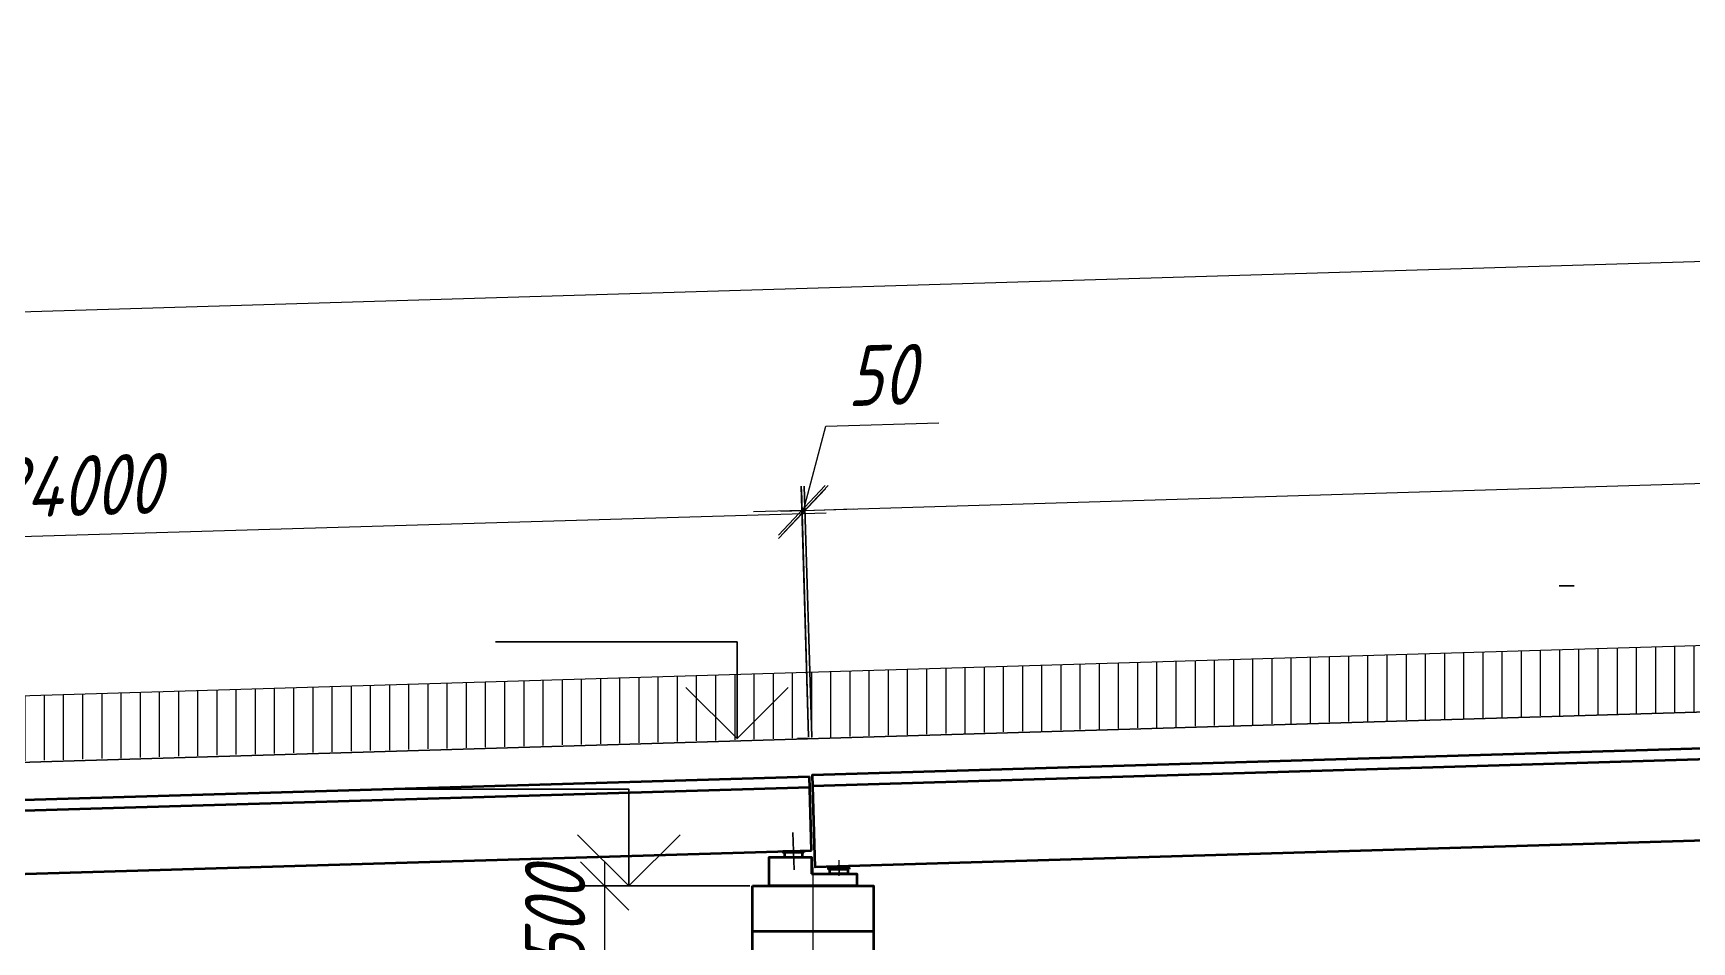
# Model space of a CAD drawing. Header units: millimetres. Extents: x 6546658 to 12951752, y -1354198 to 1102852.
# Drawn here: x 6790595 to 6818050, y 15515 to 30555 of the extents above; entities that cross this region are included whole.
import ezdxf
from ezdxf.enums import TextEntityAlignment as Align

# ---------------------------------------------------------------- set-up
doc = ezdxf.new("R2018")
doc.units = ezdxf.units.MM
doc.linetypes.add('осевая', pattern=[50.8, 31.75, -6.35, 6.35, -6.35])
doc.layers.get('Defpoints').update_dxf_attribs({"color": 254, "lineweight": 0})
for name, color, linetype, lineweight in [('1-Бетон', 114, 'Continuous', 35), ('1-Примечания', 4, 'Continuous', 25), ('1-Размеры', 1, 'Continuous', 25), ('1-Текст_3', 250, 'Continuous', 25), ('1-Штриховка', 8, 'Continuous', 9), ('ИС_Ось', 1, 'осевая', 18), ('ИС_Размер', 3, 'Continuous', 18), ('ИС_Тонкая', 3, 'Continuous', 18)]:
    doc.layers.add(name, color=color, linetype=linetype, lineweight=lineweight)
for name, color, linetype in [('Красный профиль', 1, 'Continuous'), ('Отметки в скважинах', 7, 'Continuous'), ('Скважина', 170, 'Continuous')]:
    doc.layers.add(name, color=color, linetype=linetype)
doc.layers.add('Оси_Невидимые', color=5, linetype='Continuous', plot=False)
doc.layers.add('Помощь_Невидимый', color=7, linetype='Continuous', lineweight=30, plot=False)
doc.styles.add('0', font='isocpeur.ttf', dxfattribs={"width": 0.8, "oblique": 15})
doc.styles.get("Standard").update_dxf_attribs({"font": 'arial.ttf'})
doc.styles.add('Стандарт-геология', font='romant.shx', dxfattribs={"width": 0.9, "height": 2.5})
doc.dimstyles.new('М400нов', dxfattribs={"dimscale": 400, "dimtxt": 2.5, "dimasz": 2, "dimexe": 1, "dimexo": 1, "dimgap": 0.8, "dimtad": 1, "dimdec": 0, "dimzin": 0, "dimdsep": 46, "dimtxsty": '0', "dimblk": 'OBLIQUE', "dimcen": 0.09, "dimdle": 1, "dimclrd": 256, "dimclre": 256, "dimclrt": 256, "dimadec": 4, "dimazin": 0, "dimtfac": 1, "dimtdec": 0, "dimtmove": 1, "dimatfit": 2, "dimfxl": 1, "dimtolj": 1, "dimtzin": 0, "dimlwd": -1, "dimarcsym": 0})
doc.dimstyles.new('Скважина', dxfattribs={"dimtxt": 1.2, "dimasz": 2, "dimexe": 0, "dimexo": 0, "dimgap": 0.1, "dimtad": 1, "dimjust": 2, "dimtoh": 1, "dimdec": 1, "dimlfac": 0.1, "dimrnd": 0.1, "dimzin": 0, "dimdsep": 46, "dimtxsty": 'Standard', "dimcen": 0, "dimdle": 1.5, "dimadec": 1, "dimazin": 0, "dimtfac": 1, "dimtdec": 1, "dimtofl": 0, "dimtmove": 0, "dimatfit": 3, "dimfxl": 3, "dimtolj": 1, "dimtzin": 0, "dimarcsym": 0})

# ---------------------------------------------------------------- blocks, each defined once
blk = doc.blocks.new('33')
at = {"layer": '1-Бетон'}
for points in [[(33000, 1530), (33000, 0), (0, 0), (0, 1530), (33000, 1530)], [(0, 1350), (33000, 1350)]]:
    blk.add_lwpolyline(points, dxfattribs=at)
at = {"layer": 'ИС_Ось'}
blk.add_lwpolyline([(400, -108), (400, 108)], dxfattribs=at)
blk = doc.blocks.new('_Oblique')
at = {"color": 0, "linetype": 'ByBlock', "lineweight": -2}
blk.add_line((-0.5, -0.5), (0.5, 0.5), dxfattribs=at)
blk = doc.blocks.new('*D300')
at = {"layer": 'Defpoints', "color": 0, "linetype": 'Continuous', "transparency": 16777216}
for p in [(6929942, 30143), (6930166, 22692), (6775855, 18046)]:
    blk.add_point(p, dxfattribs=at)
at = {"layer": 'ИС_Размер', "lineweight": -2, "transparency": 16777216}
for p, q in [((6930154, 23092), (6929930, 30543)), ((6775843, 18446), (6775619, 25898))]:
    blk.add_line(p, q, dxfattribs=at)
at = {"layer": 'ИС_Размер', "transparency": 16777216}
blk.add_line((6775231, 25486), (6930342, 30155), dxfattribs=at)
at = {"layer": 'ИС_Размер', "linetype": 'Continuous', "transparency": 16777216, "xscale": 800, "yscale": 800, "zscale": 800}
for p, rotation in [((6929942, 30143), 1.724269677828699), ((6775631, 25498), 181.7242696778287)]:
    blk.add_blockref('_Oblique', p, dxfattribs=dict(at, rotation=rotation))
at = {"layer": 'ИС_Размер', "linetype": 'Continuous', "transparency": 16777216, "insert": (6852762, 28640), "char_height": 1000, "attachment_point": 5, "rotation": 1.7243, "style": '0'}
blk.add_mtext('\\A1;154400', dxfattribs=at)
blk = doc.blocks.new('б24 1.23')
at = {"layer": '1-Бетон', "linetype": 'Continuous'}
for points in [[(0, 0), (6, 1230)], [(6, 1230), (24005, 1120)], [(24000, -110), (24005, 1120)], [(5, 1050), (24005, 940)], [(0, 0), (24000, -110)]]:
    blk.add_lwpolyline(points, dxfattribs=at)
at = {"layer": 'Красный профиль', "linetype": 'Continuous'}
for points in [[(301, 306), (299, -309)], [(23701, 199), (23698, -416)]]:
    blk.add_lwpolyline(points, dxfattribs=at)
blk = doc.blocks.new('*D301')
at = {"layer": 'Defpoints', "color": 0, "linetype": 'Continuous', "transparency": 16777216}
for p in [(6836353, 23647), (6836478, 19499), (6803493, 18509)]:
    blk.add_point(p, dxfattribs=at)
at = {"layer": 'ИС_Размер', "lineweight": -2, "transparency": 16777216}
for p, q in [((6836466, 19899), (6836341, 24047)), ((6803481, 18909), (6803356, 23057))]:
    blk.add_line(p, q, dxfattribs=at)
at = {"layer": 'ИС_Размер', "transparency": 16777216}
blk.add_line((6802968, 22645), (6836753, 23659), dxfattribs=at)
at = {"layer": 'ИС_Размер', "linetype": 'Continuous', "transparency": 16777216, "xscale": 800, "yscale": 800, "zscale": 800}
for p, rotation in [((6836353, 23647), 1.718358011817151), ((6803368, 22657), 181.7183580118171)]:
    blk.add_blockref('_Oblique', p, dxfattribs=dict(at, rotation=rotation))
at = {"layer": 'ИС_Размер', "linetype": 'Continuous', "transparency": 16777216, "insert": (6819836, 23972), "char_height": 1000, "attachment_point": 5, "rotation": 1.7184, "style": '0'}
blk.add_mtext('\\A1;33000', dxfattribs=at)
blk = doc.blocks.new('*D307')
at = {"layer": 'Defpoints', "color": 0, "linetype": 'Continuous', "transparency": 16777216}
for p in [(6803368, 22657), (6803443, 18508), (6803493, 18509)]:
    blk.add_point(p, dxfattribs=at)
at = {"layer": 'ИС_Размер', "transparency": 16777216}
for p, q in [((6803344, 22657), (6803716, 24048)), ((6803716, 24048), (6805583, 24104)), ((6803319, 22656), (6802519, 22632)), ((6803319, 22656), (6803368, 22657)), ((6803319, 22656), (6803368, 22657)), ((6803368, 22657), (6804168, 22681))]:
    blk.add_line(p, q, dxfattribs=at)
at = {"layer": 'ИС_Размер', "lineweight": -2, "transparency": 16777216}
for p, q in [((6803431, 18908), (6803307, 23056)), ((6803481, 18909), (6803356, 23057))]:
    blk.add_line(p, q, dxfattribs=at)
at = {"layer": 'ИС_Размер', "linetype": 'Continuous', "transparency": 16777216, "xscale": 800, "yscale": 800, "zscale": 800}
for p, rotation in [((6803319, 22656), 1.71835801171178), ((6803368, 22657), 181.7183580117118)]:
    blk.add_blockref('_Oblique', p, dxfattribs=dict(at, rotation=rotation))
at = {"layer": 'ИС_Размер', "linetype": 'Continuous', "transparency": 16777216, "insert": (6804625, 24896), "char_height": 1000, "attachment_point": 5, "rotation": 1.7184, "style": '0'}
blk.add_mtext('\\A1;50', dxfattribs=at)
blk = doc.blocks.new('*D308')
at = {"layer": 'Defpoints', "color": 0, "linetype": 'Continuous', "transparency": 16777216}
for p in [(6779332, 21888), (6803443, 18508), (6779454, 17796)]:
    blk.add_point(p, dxfattribs=at)
at = {"layer": 'ИС_Размер', "lineweight": -2, "transparency": 16777216}
for p, q in [((6803431, 18908), (6803310, 23000)), ((6779442, 18196), (6779321, 22288))]:
    blk.add_line(p, q, dxfattribs=at)
at = {"layer": 'ИС_Размер', "transparency": 16777216}
blk.add_line((6803722, 22612), (6778933, 21877), dxfattribs=at)
at = {"layer": 'ИС_Размер', "linetype": 'Continuous', "transparency": 16777216, "xscale": 800, "yscale": 800, "zscale": 800}
for p, rotation in [((6803322, 22600), 1.699057018737031), ((6779332, 21888), 181.6990570187371)]:
    blk.add_blockref('_Oblique', p, dxfattribs=dict(at, rotation=rotation))
at = {"layer": 'ИС_Размер', "linetype": 'Continuous', "transparency": 16777216, "insert": (6791303, 23064), "char_height": 1000, "attachment_point": 5, "rotation": 1.6991, "style": '0'}
blk.add_mtext('\\A1;24000', dxfattribs=at)
blk = doc.blocks.new('*U229')
at = {"layer": '1-Примечания', "linetype": 'Continuous'}
blk.add_line((0, 0), (2.5, 0), dxfattribs=at)
for points in [[(5, 0), (5, 4), (15, 4)], [(7.121, 2.121), (5, 0), (2.879, 2.121)]]:
    blk.add_lwpolyline(points, dxfattribs=at)
at = {"layer": '1-Текст_3', "lineweight": 30, "oblique": 15, "width": 0.8, "flags": 104}
blk.add_attdef('ВЫСОТА', text='', height=3, dxfattribs=at).set_placement((-6.756, 9.167), align=Align.MIDDLE_CENTER)
at = {"layer": '1-Текст_3', "lineweight": 30, "width": 0.8, "flags": 104}
blk.add_attdef('ПРИМЕЧАНИЕ', text='', height=3, dxfattribs=at).set_placement((10, 3.25), align=Align.TOP_CENTER)
blk = doc.blocks.new('*U213')
at = {"layer": '1-Примечания', "linetype": 'Continuous'}
blk.add_line((0, 0), (0.5, 0), dxfattribs=at)
for points in [[(3, 0), (3, 4), (13, 4)], [(5.121, 2.121), (3, 0), (0.879, 2.121)]]:
    blk.add_lwpolyline(points, dxfattribs=at)
at = {"layer": '1-Текст_3', "lineweight": 30, "oblique": 15, "width": 0.8, "flags": 104}
blk.add_attdef('ВЫСОТА', text='', height=3, dxfattribs=at).set_placement((-8.756, 9.167), align=Align.MIDDLE_CENTER)
at = {"layer": '1-Текст_3', "lineweight": 30, "width": 0.8, "flags": 104}
blk.add_attdef('ПРИМЕЧАНИЕ', text='', height=3, dxfattribs=at).set_placement((8, 3.25), align=Align.TOP_CENTER)
blk = doc.blocks.new('*D371')
at = {"layer": 'Defpoints', "color": 0, "linetype": 'Continuous', "transparency": 16777216}
for p in [(6802504, 16440), (6800053, 14940), (6802504, 14940)]:
    blk.add_point(p, dxfattribs=at)
at = {"layer": 'ИС_Размер', "transparency": 16777216}
blk.add_line((6800053, 16840), (6800053, 14540), dxfattribs=at)
at = {"layer": 'ИС_Размер', "lineweight": -2, "transparency": 16777216}
for p, q in [((6802104, 16440), (6799653, 16440)), ((6802104, 14940), (6799653, 14940))]:
    blk.add_line(p, q, dxfattribs=at)
at = {"layer": 'ИС_Размер', "linetype": 'Continuous', "transparency": 16777216, "xscale": 800, "yscale": 800, "zscale": 800}
for p, rotation in [((6800053, 16440), 90), ((6800053, 14940), 270)]:
    blk.add_blockref('_Oblique', p, dxfattribs=dict(at, rotation=rotation))
at = {"layer": 'ИС_Размер', "linetype": 'Continuous', "transparency": 16777216, "insert": (6799233, 15690), "char_height": 1000, "attachment_point": 5, "rotation": 90, "style": '0'}
blk.add_mtext('\\A1;1500', dxfattribs=at)
blk = doc.blocks.new('*D198')
at = {"layer": 'Defpoints', "color": 0, "transparency": 16777216}
for p in [(0, -188), (0, -193), (1.69, -193)]:
    blk.add_point(p, dxfattribs=at)
at = {"layer": 'Оси_Невидимые', "color": 0, "lineweight": -2, "transparency": 16777216}
for p, q in [((0, -188), (1.69, -188)), ((1.69, -190), (1.69, -191)), ((0, -193), (1.69, -193))]:
    blk.add_line(p, q, dxfattribs=at)
at = {"layer": 'Оси_Невидимые', "color": 0, "transparency": 16777216}
for points in [[(1.36, -190), (2.03, -190), (1.69, -188)], [(1.36, -191), (2.03, -191), (1.69, -193)]]:
    blk.add_solid(points, dxfattribs=at)
at = {"layer": 'Оси_Невидимые', "color": 0, "transparency": 16777216, "insert": (0.98, -190.5), "char_height": 1.2, "attachment_point": 5, "rotation": 90}
blk.add_mtext('\\A1;0.5', dxfattribs=at)
blk = doc.blocks.new('*U197')
at = {"layer": 'Отметки в скважинах'}
for p, q in [((-5.5, -193), (-3, -193)), ((0, -193), (2.5, -193))]:
    blk.add_line(p, q, dxfattribs=at)
at = {"layer": 'Помощь_Невидимый', "color": 5, "lineweight": -3}
for p, q in [((-5.5, -10), (-3, -10)), ((0, -193), (2.5, -193))]:
    blk.add_line(p, q, dxfattribs=at)
at = {"layer": 'Оси_Невидимые'}
dim = blk.add_aligned_dim(p1=(0, -188), p2=(0, -193), distance=1.69, dimstyle='Скважина', dxfattribs=at)
dim.commit()
dim.dimension.update_dxf_attribs({"geometry": '*D198', "text_midpoint": (0.98, -190.5)})
at = {"layer": 'Отметки в скважинах', "lineweight": 13, "insert": (3.15, -193), "char_height": 3, "width": 7.6116, "attachment_point": 4, "style": 'Стандарт-геология', "bg_fill": 3, "box_fill_scale": 1.1, "bg_fill_color": 256, "bg_fill_transparency": 0}
blk.add_mtext('{\\T0.9;0.5}', dxfattribs=at)
blk = doc.blocks.new('кун')
at = {"layer": 'Скважина', "color": 0, "xscale": 100, "yscale": 100, "zscale": 100}
blk.add_blockref('*U197', (-82007, 13858), dxfattribs=at)

msp = doc.modelspace()

# ---------------------------------------------------------------- hatches: boundary and pattern name
at = {"layer": 'ИС_Тонкая'}
h = msp.add_hatch(dxfattribs=at)
h.set_pattern_fill('ANSI31', color=256, scale=100, angle=45)
h.set_pattern_definition([(90, (-4328068.45, 93533.4), (-317.5, 0), [])])
h.paths.add_polyline_path([(6920579.3, 22365.3), (6920680, 22342.3), (6920780, 22346.3), (6920879.9, 22350.3), (6920979.9, 22354.2), (6921079.8, 22358.2), (6921179.8, 22362.2), (6921279.7, 22366.1), (6921379.7, 22370.1), (6921479.6, 22374.1), (6921579.6, 22378.1), (6921679.5, 22382), (6921779.4, 22386), (6921879.4, 22390), (6921979.3, 22393.9), (6922079.3, 22397.9), (6922179.2, 22401.9), (6922279.2, 22405.9), (6922379.1, 22409.8), (6922479.1, 22413.8), (6922579, 22417.8), (6922679, 22421.8), (6922778.9, 22425.7), (6922878.9, 22429.7), (6922978.8, 22433.7), (6923078.8, 22437.7), (6923178.7, 22441.7), (6923278.7, 22445.6), (6923378.6, 22449.6), (6923478.6, 22453.6), (6923578.5, 22457.6), (6923678.5, 22461.6), (6923778.4, 22465.6), (6923878.4, 22469.5), (6923978.3, 22473.5), (6924078.3, 22477.5), (6924178.2, 22481.5), (6924278.2, 22485.5), (6924378.1, 22489.5), (6924478.1, 22493.5), (6924578, 22497.4), (6924678, 22501.4), (6924686.7, 22501.8), (6924777.9, 22505.4), (6924877.9, 22509.4), (6924977.8, 22513.4), (6925077.8, 22517.4), (6925177.7, 22521.4), (6925277.7, 22525.4), (6925377.6, 22529.4), (6925477.6, 22533.4), (6925577.5, 22537.4), (6925677.5, 22541.3), (6925777.4, 22545.3), (6925877.4, 22549.3), (6925977.3, 22553.3), (6926077.3, 22557.3), (6926177.2, 22561.3), (6926277.2, 22565.3), (6926377.1, 22569.3), (6926477.1, 22573.3), (6926577, 22577.3), (6926677, 22581.3), (6926776.9, 22585.3), (6926876.9, 22589.3), (6926976.8, 22593.3), (6927076.7, 22597.3), (6927176.7, 22601.3), (6927276.6, 22605.3), (6927376.6, 22609.3), (6927476.5, 22613.4), (6927576.5, 22617.4), (6927676.4, 22621.4), (6927776.4, 22625.4), (6927876.3, 22629.4), (6927976.3, 22633.4), (6928076.2, 22637.4), (6928176.2, 22641.4), (6928276.1, 22645.4), (6928376.1, 22649.4), (6928476, 22653.4), (6928576, 22657.4), (6928675.9, 22661.5), (6928775.9, 22665.5), (6928875.8, 22669.5), (6928975.8, 22673.5), (6929075.7, 22677.5), (6929175.7, 22681.5), (6929275.6, 22685.5), (6929375.6, 22689.6), (6929475.5, 22693.6), (6929575.5, 22697.6), (6929675.4, 22701.6), (6929775.4, 22705.6), (6929875.3, 22709.7), (6929975.3, 22713.7), (6930149.9, 22691.2), (6930166, 22691.7), (6930165, 22749.9), (6930161.3, 22970), (6930147.2, 23791.7), (6775822, 19150), (6775854.2, 18077.4)])

# ---------------------------------------------------------------- linework, layer by layer
at = {"layer": '1-Бетон'}
for points in [[(6802778.8, 16440.2), (6802778.8, 16916.2), (6803479.1, 16916.2), (6803479.1, 16640.2)], [(6803479.1, 16640.2), (6804228.8, 16640.2), (6804228.8, 16440.2), (6802778.8, 16440.2), (6802778.8, 16440.2)], [(6802503.9, 15690.2), (6804503.9, 15690.2)]]:
    msp.add_lwpolyline(points, dxfattribs=at)
for points in [[(6803349.4, 16995.8), (6803009.4, 16995.8), (6803009.4, 17015.8), (6803349.4, 17015.8)], [(6803329.4, 16995.8), (6803029.4, 16995.8), (6803029.4, 16916.2), (6803329.4, 16916.2)], [(6804099.1, 16718.2), (6803759.1, 16718.2), (6803759.1, 16738.2), (6804099.1, 16738.2)], [(6804079.1, 16640.2), (6803779.1, 16640.2), (6803779.1, 16718.2), (6804079.1, 16718.2)], [(6802503.9, 16440.2), (6804503.9, 16440.2), (6804503.9, 14940.2), (6802503.9, 14940.2)]]:
    msp.add_lwpolyline(points, close=True, dxfattribs=at)
at = {"layer": 'ИС_Ось', "ltscale": 10}
msp.add_lwpolyline([(6803179.1, 17075.8), (6803179.1, 16952.6)], dxfattribs=at)
at = {"layer": 'ИС_Ось'}
msp.add_lwpolyline([(6803929.3, 16814.8), (6803929.3, 16609.6)], dxfattribs=at)
at = {"layer": 'ИС_Ось', "ltscale": 500}
msp.add_lwpolyline([(6803504.6, -10488), (6803503.8, 16744.1)], dxfattribs=at)
at = {"layer": 'ИС_Тонкая'}
msp.add_lwpolyline([(6775822, 19150), (6917403.7, 23397.4)], dxfattribs=at)
at = {"layer": 'Красный профиль', "linetype": 'Continuous', "flags": 128}
msp.add_lwpolyline([(6761841.5, 17630.1), (6917436.7, 22297.9)], dxfattribs=at)

# ---------------------------------------------------------------- block references
at = {"linetype": 'Continuous', "rotation": 1.718358011816822}
msp.add_blockref('33', (6803539.7, 16749.2), dxfattribs=at)
at = {"layer": '1-Бетон', "rotation": 1.961774794791721}
msp.add_blockref('б24 1.23', (6779490.9, 16312.5), dxfattribs=at)
at = {"layer": '1-Размеры', "transparency": 33554687}
ref = msp.add_blockref('*U213', (6803445.9, 18878.2), dxfattribs=dict(at, xscale=-399.9999999999999, yscale=399.9999999999999, zscale=399.9999999999999, rotation=359.999718071565))
lines = msp.add_mtext('\\W0.8000;18.88', dxfattribs={"layer": '1-Текст_3', "insert": (6806948.3, 22545.1), "char_height": 2.5, "attachment_point": 1, "rotation": 359.99972, "bg_fill": 3, "box_fill_scale": 1, "bg_fill_color": 256, "bg_fill_transparency": 0})
ref.add_attrib('ВЫСОТА', '', (6806948.3, 22545.1)).embed_mtext(lines)
lines = msp.add_mtext('\\W0.8000;', dxfattribs={"layer": '1-Текст_3', "insert": (6800245.9, 20178.2), "char_height": 2.5, "attachment_point": 1, "rotation": 359.99972, "bg_fill": 3, "box_fill_scale": 1, "bg_fill_color": 256, "bg_fill_transparency": 0})
ref.add_attrib('ПРИМЕЧАНИЕ', '', (6800245.9, 20178.2)).embed_mtext(lines)
ref = msp.add_blockref('*U229', (6802454.7, 16440.2), dxfattribs=dict(at, xscale=-399.9999999999999, yscale=399.9999999999999, zscale=399.9999999999999, rotation=359.999718071565))
lines = msp.add_mtext('\\W0.8000;16.44', dxfattribs={"layer": '1-Текст_3', "insert": (6805157.1, 20107.1), "char_height": 2.5, "attachment_point": 1, "rotation": 359.99972, "bg_fill": 3, "box_fill_scale": 1, "bg_fill_color": 256, "bg_fill_transparency": 0})
ref.add_attrib('ВЫСОТА', '', (6805157.1, 20107.1)).embed_mtext(lines)
lines = msp.add_mtext('\\W0.8000;', dxfattribs={"layer": '1-Текст_3', "insert": (6798454.7, 17740.2), "char_height": 2.5, "attachment_point": 1, "rotation": 359.99972, "bg_fill": 3, "box_fill_scale": 1, "bg_fill_color": 256, "bg_fill_transparency": 0})
ref.add_attrib('ПРИМЕЧАНИЕ', '', (6798454.7, 17740.2)).embed_mtext(lines)

# ---------------------------------------------------------------- dimensions: what is measured, and where the dimension line sits
at = {"layer": 'ИС_Размер', "linetype": 'Continuous'}
for p1, p2, distance, override, picture, middle in [((6775855, 18046.5), (6930166.1, 22691.7), 7455, {"dimrnd": 200}, '*D300', (6852761.6, 28640.3)), ((6803443.2975, 18507.7842), (6803492.7598, 18509.2681), 4149.9952, {"dimrnd": 10}, '*D307', (6804011.2844, 24877.6759))]:
    dim = msp.add_aligned_dim(p1=p1, p2=p2, distance=distance, dimstyle='М400нов', override=override, dxfattribs=at)
    dim.commit()
    dim.dimension.update_dxf_attribs({"geometry": picture, "text_midpoint": middle})
for p1, p2, distance, picture, middle in [((6803492.8, 18509.3), (6836477.9, 19498.8), 4150, '*D301', (6819836.3, 23971.8)), ((6803443.3, 18507.8), (6779453.8, 17796.2), -4094, '*D308', (6791302.9, 23063.8))]:
    dim = msp.add_aligned_dim(p1=p1, p2=p2, distance=distance, dimstyle='М400нов', dxfattribs=at)
    dim.commit()
    dim.dimension.update_dxf_attribs({"geometry": picture, "text_midpoint": middle})
dim = msp.add_linear_dim(base=(6800053.1, 14940.1), p1=(6802503.9, 16440.2), p2=(6802503.9, 14940.1), angle=90, dimstyle='М400нов', dxfattribs=at)
dim.commit()
dim.dimension.update_dxf_attribs({"geometry": '*D371', "text_midpoint": (6800053.1, 15690.1), "dimtype": 160})

# ---------------------------------------------------------------- next in the draw order: block references
at = {"layer": '1-Штриховка'}
msp.add_blockref('кун', (6898408.6, 8550), dxfattribs=at)

doc.saveas('drawing.dxf')
